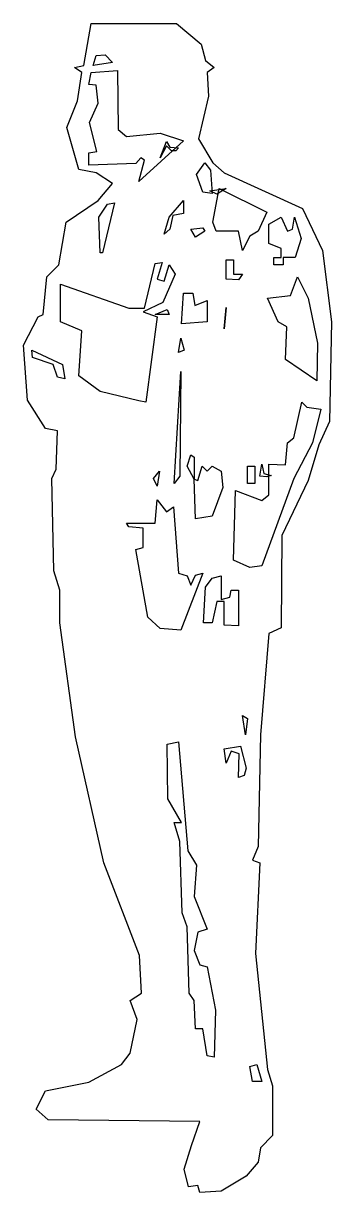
# Model space of a CAD drawing. Extents: x -17.01 to -16.52, y -7.09 to -5.26.
import ezdxf

# ---------------------------------------------------------------- set-up
doc = ezdxf.new("R2010")
doc.units = 0
doc.header["$MEASUREMENT"] = 0
doc.layers.get('0').update_dxf_attribs({"linetype": 'CONTINUOUS'})

msp = doc.modelspace()

# ---------------------------------------------------------------- linework, layer by layer
at = {"linetype": 'CONTINUOUS'}
for points in [[(-16.7297, -7.0948), (-16.7331, -7.0836), (-16.7476, -7.0858), (-16.7543, -7.0579), (-16.7431, -7.021), (-16.7297, -6.983), (-16.9678, -6.9807), (-16.9869, -6.964), (-16.9723, -6.9349), (-16.9041, -6.9215), (-16.8527, -6.8935), (-16.8393, -6.8756), (-16.8281, -6.8231), (-16.8393, -6.7929), (-16.8214, -6.7817), (-16.8247, -6.7224), (-16.8806, -6.5771), (-16.9253, -6.3792), (-16.9499, -6.2003), (-16.9499, -6.1489), (-16.9589, -6.1187), (-16.9623, -5.9734), (-16.9555, -5.9588), (-16.9533, -5.8985), (-16.9723, -5.8951), (-17.0003, -5.8504), (-17.007, -5.7643), (-16.9835, -5.7196), (-16.9757, -5.7162), (-16.9701, -5.657), (-16.9511, -5.638), (-16.9399, -5.5709), (-16.8896, -5.5373), (-16.8672, -5.5105), (-16.8929, -5.4937), (-16.9198, -5.4882), (-16.9388, -5.4222), (-16.922, -5.3808), (-16.9153, -5.3361), (-16.9265, -5.3283), (-16.9119, -5.3249), (-16.9007, -5.259), (-16.7666, -5.259), (-16.7275, -5.2914), (-16.7207, -5.3171), (-16.7073, -5.3283), (-16.7185, -5.3361), (-16.7163, -5.373), (-16.7319, -5.4401), (-16.7096, -5.4781), (-16.6917, -5.4937), (-16.5687, -5.5496), (-16.5374, -5.6156), (-16.5229, -5.7274), (-16.5262, -5.8839), (-16.543, -5.9208), (-16.5597, -5.9767), (-16.6011, -6.0628), (-16.6023, -6.2082), (-16.6213, -6.2171), (-16.6347, -6.3759), (-16.638, -6.5514), (-16.647, -6.5726), (-16.6358, -6.5771), (-16.6425, -6.7191), (-16.6235, -6.9013), (-16.6157, -6.927), (-16.6157, -6.9651), (-16.6157, -7.0053), (-16.6347, -7.0243), (-16.638, -7.0467), (-16.657, -7.069), (-16.6961, -7.0925), (-16.7297, -7.0948)], [(-16.8974, -5.3249), (-16.8929, -5.3092), (-16.8784, -5.3081), (-16.8672, -5.3204), (-16.8974, -5.3249)], [(-16.8259, -5.5072), (-16.8169, -5.4736), (-16.8225, -5.4702), (-16.8303, -5.4792), (-16.9041, -5.4814), (-16.9041, -5.4624), (-16.8918, -5.4602), (-16.903, -5.4144), (-16.8896, -5.3842), (-16.8929, -5.3562), (-16.9041, -5.3551), (-16.9007, -5.3361), (-16.8594, -5.3327), (-16.8583, -5.4255), (-16.8449, -5.4367), (-16.7923, -5.4311), (-16.7554, -5.4434), (-16.8259, -5.5072)], [(-16.7923, -5.4702), (-16.7823, -5.4445), (-16.7767, -5.4535), (-16.7632, -5.4546), (-16.7677, -5.4591), (-16.7744, -5.4591), (-16.7823, -5.4512), (-16.7923, -5.4702)], [(-16.7252, -5.5239), (-16.7353, -5.496), (-16.7219, -5.4781), (-16.7129, -5.4893), (-16.7107, -5.5262), (-16.7252, -5.5239)], [(-16.7252, -5.5239), (-16.7353, -5.496), (-16.7219, -5.4781), (-16.7129, -5.4893), (-16.7107, -5.5262), (-16.7252, -5.5239)], [(-16.7029, -5.5273), (-16.7141, -5.5217), (-16.6883, -5.5183), (-16.7029, -5.5273)], [(-16.7029, -5.5273), (-16.7141, -5.5217), (-16.6883, -5.5183), (-16.7029, -5.5273)], [(-16.6626, -5.6156), (-16.6693, -5.5854), (-16.704, -5.5854), (-16.7096, -5.5709), (-16.6995, -5.5183), (-16.6246, -5.5552), (-16.638, -5.5854), (-16.6514, -5.5932), (-16.6626, -5.6156)], [(-16.8862, -5.619), (-16.8885, -5.563), (-16.8751, -5.5429), (-16.8639, -5.5407), (-16.8829, -5.619), (-16.8862, -5.619)], [(-16.7856, -5.5899), (-16.7778, -5.563), (-16.7554, -5.5373), (-16.7554, -5.5575), (-16.7722, -5.5608), (-16.7767, -5.582), (-16.7856, -5.5899)], [(-16.7856, -5.5899), (-16.7778, -5.563), (-16.7554, -5.5373), (-16.7554, -5.5575), (-16.7722, -5.5608), (-16.7767, -5.582), (-16.7856, -5.5899)], [(-16.7364, -5.5944), (-16.7442, -5.582), (-16.7252, -5.5798), (-16.7219, -5.5854), (-16.7364, -5.5944)], [(-16.7364, -5.5944), (-16.7442, -5.582), (-16.7252, -5.5798), (-16.7219, -5.5854), (-16.7364, -5.5944)], [(-16.6134, -5.638), (-16.6134, -5.6268), (-16.6023, -5.6268), (-16.6023, -5.6122), (-16.6213, -5.6044), (-16.6213, -5.5742), (-16.6023, -5.563), (-16.5922, -5.5854), (-16.5843, -5.582), (-16.581, -5.563), (-16.5709, -5.5966), (-16.5799, -5.6268), (-16.5989, -5.6268), (-16.5989, -5.638), (-16.6134, -5.638)], [(-16.8259, -5.8515), (-16.8862, -5.837), (-16.9198, -5.8124), (-16.9153, -5.7419), (-16.9488, -5.7274), (-16.9488, -5.6682), (-16.8415, -5.7062), (-16.8169, -5.7062), (-16.8001, -5.6357), (-16.7889, -5.6346), (-16.7968, -5.6603), (-16.7856, -5.6637), (-16.7778, -5.638), (-16.7688, -5.6525), (-16.7878, -5.6972), (-16.8191, -5.7118), (-16.7968, -5.7196), (-16.8147, -5.8537), (-16.8259, -5.8515)], [(-16.6693, -5.6614), (-16.6883, -5.6603), (-16.6883, -5.6301), (-16.6771, -5.6301), (-16.6771, -5.6525), (-16.6626, -5.6525), (-16.6693, -5.6614)], [(-16.6693, -5.6614), (-16.6883, -5.6603), (-16.6883, -5.6301), (-16.6771, -5.6301), (-16.6771, -5.6525), (-16.6626, -5.6525), (-16.6693, -5.6614)], [(-16.5463, -5.8202), (-16.5955, -5.7866), (-16.5933, -5.7352), (-16.6067, -5.7274), (-16.6235, -5.6905), (-16.5877, -5.686), (-16.5765, -5.657), (-16.5597, -5.6905), (-16.5452, -5.761), (-16.5463, -5.8202)], [(-16.7588, -5.7308), (-16.7554, -5.6827), (-16.7409, -5.6827), (-16.7375, -5.7017), (-16.7185, -5.6939), (-16.7185, -5.7274), (-16.7588, -5.7308)], [(-16.8001, -5.7162), (-16.7811, -5.7084), (-16.7778, -5.7162), (-16.8001, -5.7162)], [(-16.8001, -5.7162), (-16.7811, -5.7084), (-16.7778, -5.7162), (-16.8001, -5.7162)], [(-16.6917, -5.7386), (-16.6883, -5.705), (-16.6917, -5.7386)], [(-16.6917, -5.7386), (-16.6883, -5.705), (-16.6917, -5.7386)], [(-16.7632, -5.7755), (-16.7599, -5.7531), (-16.7543, -5.7721), (-16.7632, -5.7755)], [(-16.7632, -5.7755), (-16.7599, -5.7531), (-16.7543, -5.7721), (-16.7632, -5.7755)], [(-16.9533, -5.8146), (-16.96, -5.7945), (-16.9924, -5.7833), (-16.9935, -5.7721), (-16.9455, -5.7945), (-16.9421, -5.8168), (-16.9533, -5.8146)], [(-16.7699, -5.9812), (-16.7599, -5.8057), (-16.761, -5.97), (-16.7699, -5.9812)], [(-16.6514, -6.1131), (-16.6771, -6.102), (-16.6738, -5.9924), (-16.6324, -6.008), (-16.6213, -5.9991), (-16.6213, -5.951), (-16.5955, -5.9521), (-16.5922, -5.9175), (-16.5821, -5.9096), (-16.5698, -5.8537), (-16.562, -5.8616), (-16.5396, -5.8649), (-16.5531, -5.9175), (-16.5821, -5.9734), (-16.6324, -6.1109), (-16.6514, -6.1131)], [(-16.7364, -6.0371), (-16.7387, -5.9745), (-16.7498, -5.9544), (-16.7442, -5.9365), (-16.7387, -5.9398), (-16.7387, -5.9745), (-16.7331, -5.9767), (-16.7263, -5.9544), (-16.7185, -5.9622), (-16.7107, -5.9544), (-16.6961, -5.9622), (-16.6939, -5.9879), (-16.7107, -6.0326), (-16.7364, -6.0371)], [(-16.7968, -5.9857), (-16.8024, -5.9734), (-16.7934, -5.9622), (-16.7968, -5.9857)], [(-16.7968, -5.9857), (-16.8024, -5.9734), (-16.7934, -5.9622), (-16.7968, -5.9857)], [(-16.6548, -5.9812), (-16.6548, -5.9544), (-16.6436, -5.9544), (-16.6436, -5.9812), (-16.6548, -5.9812)], [(-16.6548, -5.9812), (-16.6548, -5.9544), (-16.6436, -5.9544), (-16.6436, -5.9812), (-16.6548, -5.9812)], [(-16.6246, -5.9711), (-16.6358, -5.97), (-16.6324, -5.951), (-16.6291, -5.9656), (-16.6179, -5.9689), (-16.6246, -5.9711)], [(-16.6246, -5.9711), (-16.6358, -5.97), (-16.6324, -5.951), (-16.6291, -5.9656), (-16.6179, -5.9689), (-16.6246, -5.9711)], [(-16.7923, -6.2093), (-16.8113, -6.1914), (-16.8303, -6.0852), (-16.8191, -6.0818), (-16.8191, -6.0516), (-16.8415, -6.0494), (-16.8449, -6.0438), (-16.8001, -6.0438), (-16.7968, -6.0069), (-16.7823, -6.0259), (-16.7711, -6.0181), (-16.7632, -6.1221), (-16.7498, -6.1265), (-16.7442, -6.1411), (-16.7364, -6.1254), (-16.7252, -6.1221), (-16.7599, -6.2115), (-16.7923, -6.2093)], [(-16.6917, -6.2037), (-16.6917, -6.1668), (-16.7029, -6.1668), (-16.7107, -6.2003), (-16.7241, -6.2003), (-16.7207, -6.1444), (-16.7107, -6.1299), (-16.6961, -6.1265), (-16.6961, -6.1634), (-16.6827, -6.1601), (-16.6805, -6.1489), (-16.6693, -6.1489), (-16.6693, -6.2048), (-16.6917, -6.2037)], [(-16.6581, -6.3759), (-16.6626, -6.3457), (-16.6548, -6.3502), (-16.6581, -6.3759)], [(-16.6581, -6.3759), (-16.6626, -6.3457), (-16.6548, -6.3502), (-16.6581, -6.3759)], [(-16.7185, -6.8801), (-16.7252, -6.8376), (-16.7364, -6.8376), (-16.7387, -6.7929), (-16.7465, -6.7817), (-16.7498, -6.6777), (-16.7577, -6.6554), (-16.761, -6.5436), (-16.7699, -6.5134), (-16.7588, -6.5134), (-16.78, -6.4765), (-16.7811, -6.3904), (-16.7632, -6.387), (-16.7487, -6.5581), (-16.7353, -6.5805), (-16.7387, -6.6296), (-16.7185, -6.6811), (-16.7331, -6.6856), (-16.7387, -6.7147), (-16.7297, -6.737), (-16.7185, -6.7403), (-16.7051, -6.8085), (-16.7073, -6.8823), (-16.7185, -6.8801)], [(-16.6693, -6.443), (-16.6682, -6.406), (-16.6805, -6.4016), (-16.6883, -6.4206), (-16.6917, -6.3982), (-16.666, -6.3938), (-16.657, -6.4284), (-16.6604, -6.4396), (-16.6693, -6.443)], [(-16.647, -6.9204), (-16.6514, -6.8969), (-16.6403, -6.8935), (-16.6324, -6.9204), (-16.647, -6.9204)], [(-16.647, -6.9204), (-16.6514, -6.8969), (-16.6403, -6.8935), (-16.6324, -6.9204), (-16.647, -6.9204)]]:
    msp.add_lwpolyline(points, dxfattribs=at)

doc.saveas('drawing.dxf')
